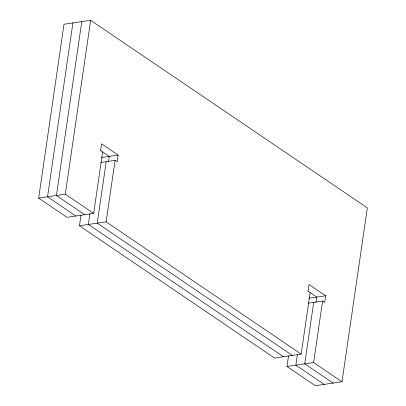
<?xml version="1.0" encoding="UTF-8"?>
<svg xmlns="http://www.w3.org/2000/svg" width="406" height="406" viewBox="0 0 406 406"><rect width="100%" height="100%" fill="white"/><g stroke="black" fill="none" stroke-linecap="round" stroke-linejoin="round"><path stroke-width="0.61" d="M102.637 151.915L93.664 213.399L67.01 217.332L38.651 198.103L64.016 24.233L90.67 20.3L367.349 207.897L341.984 381.767L315.33 385.7L286.971 366.471L288.524 355.803M72.902 22.924L47.538 196.793L75.897 216.022M81.789 21.609L56.424 195.484L84.783 214.708M93.664 213.399L65.305 194.169L90.67 20.3M310.143 292.609L301.171 354.098L274.517 358.031L79.464 225.772L81.017 215.109M89.904 213.795L88.346 224.462L283.403 356.717M100.561 150.504L101.536 143.831L118.136 155.087L117.161 161.761L115.086 160.355L100.871 162.451M106.199 161.664L97.232 223.153L292.29 355.407M108.544 161.253L109.25 156.396L100.429 150.418M301.171 354.098L106.118 221.843L115.086 160.355M297.41 354.494L295.852 365.161L324.211 384.391M308.068 291.203L309.042 284.525L325.642 295.781L324.668 302.46L322.592 301.054L308.377 303.15M313.706 302.363L304.739 363.852L333.098 383.076M315.959 302.556L316.756 297.096L307.941 291.112M341.984 381.767L313.625 362.538L322.592 301.054M101.551 157.533L118.136 155.087M38.651 198.103L65.305 194.169M79.464 225.772L106.118 221.843M309.057 298.227L325.642 295.781M286.971 366.471L313.625 362.538"/></g></svg>
